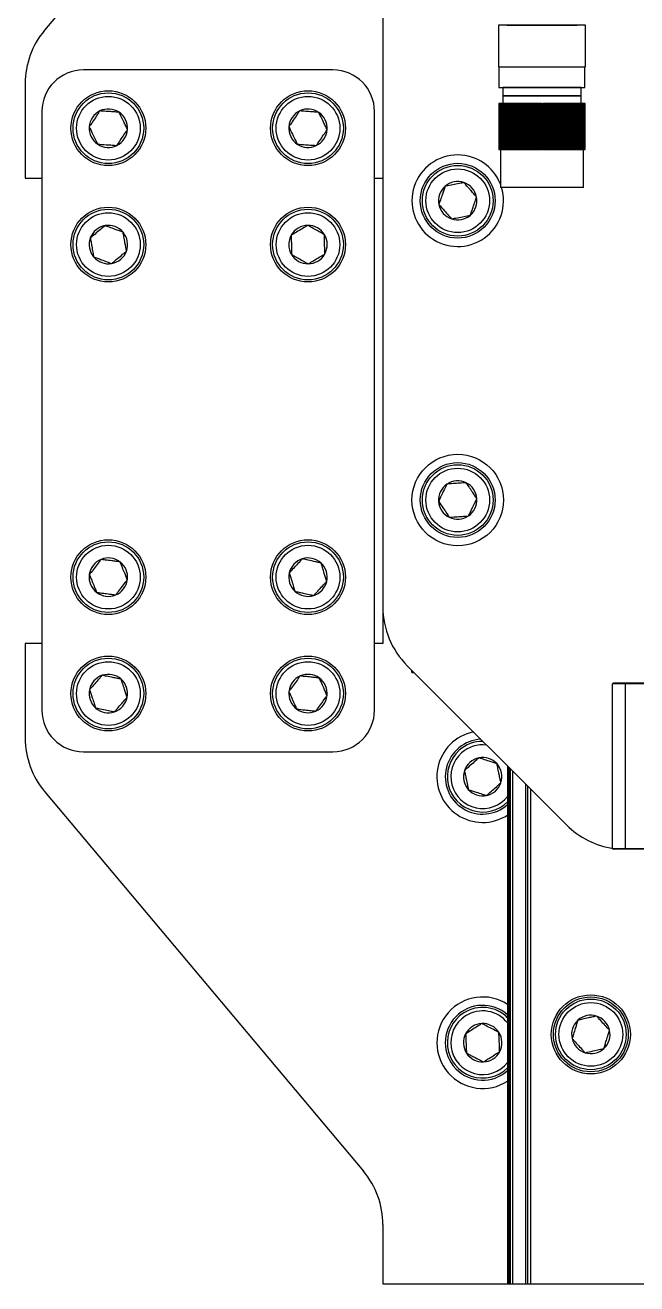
# Model space of a CAD drawing. Header units: millimetres. Extents: x 0 to 279, y 0 to 216.
# Drawn here: x 22.65 to 34.9, y 74.62 to 99.86 of the extents above; entities that cross this region are included whole.
import ezdxf

# ---------------------------------------------------------------- set-up
doc = ezdxf.new("R2010")
doc.units = ezdxf.units.MM

msp = doc.modelspace()

# ---------------------------------------------------------------- linework, layer by layer
at = {"color": 7, "linetype": 'Continuous', "lineweight": 25}
for p, q in [((29.814, 113.337), (29.814, 88.194)), ((29.424, 107.368), (23.037, 99.756)), ((32.131, 99.856), (32.131, 99.023)), ((33.872, 99.856), (32.131, 99.856)), ((32.299, 99.856), (33.71, 99.856)), ((33.872, 99.023), (33.872, 99.856)), ((28.814, 98.958), (23.814, 98.958)), ((32.131, 99.023), (33.872, 99.023)), ((32.139, 99.012), (32.139, 98.604)), ((33.864, 99.012), (32.139, 99.012)), ((32.356, 99.023), (32.356, 99.012)), ((33.647, 99.012), (33.647, 99.023)), ((33.864, 98.604), (33.864, 99.012)), ((22.647, 98.685), (22.647, 96.791)), ((32.139, 98.604), (33.864, 98.604)), ((32.218, 98.604), (32.218, 98.437)), ((32.218, 98.437), (32.218, 98.287)), ((32.218, 98.437), (33.785, 98.437)), ((33.785, 98.437), (33.785, 98.604)), ((33.785, 98.287), (33.785, 98.437)), ((32.135, 98.287), (32.135, 97.362)), ((32.137, 98.287), (32.135, 98.287)), ((32.135, 98.287), (32.135, 97.362)), ((32.135, 98.287), (32.135, 98.287)), ((32.137, 98.287), (32.137, 97.362)), ((32.139, 98.287), (32.137, 98.287)), ((32.139, 98.287), (32.139, 97.362)), ((32.142, 98.287), (32.139, 98.287)), ((32.142, 98.287), (32.142, 97.362)), ((32.146, 98.287), (32.142, 98.287)), ((32.146, 98.287), (32.146, 97.362)), ((32.15, 98.287), (32.146, 98.287)), ((32.15, 98.287), (32.15, 97.362)), ((32.156, 98.287), (32.15, 98.287)), ((32.156, 98.287), (32.156, 97.362)), ((32.162, 98.287), (32.156, 98.287)), ((32.162, 98.287), (32.162, 97.362)), ((32.169, 98.287), (32.162, 98.287)), ((32.169, 98.287), (32.169, 97.362)), ((32.177, 98.287), (32.169, 98.287)), ((32.177, 98.287), (32.177, 97.362)), ((32.186, 98.287), (32.177, 98.287)), ((32.186, 98.287), (32.186, 97.362)), ((32.196, 98.287), (32.186, 98.287)), ((32.196, 98.287), (32.196, 97.362)), ((32.206, 98.287), (32.196, 98.287)), ((32.206, 98.287), (32.206, 97.362)), ((32.217, 98.287), (32.206, 98.287)), ((32.217, 98.287), (32.217, 97.362)), ((32.229, 98.287), (32.217, 98.287)), ((32.229, 98.287), (32.229, 97.362)), ((32.242, 98.287), (32.229, 98.287)), ((32.242, 98.287), (32.242, 97.362)), ((32.256, 98.287), (32.242, 98.287)), ((32.256, 98.287), (32.256, 97.362)), ((32.27, 98.287), (32.256, 98.287)), ((32.27, 98.287), (32.27, 97.362)), ((32.285, 98.287), (32.27, 98.287)), ((32.285, 98.287), (32.285, 97.362)), ((32.301, 98.287), (32.285, 98.287)), ((32.301, 98.287), (32.301, 97.362)), ((32.317, 98.287), (32.301, 98.287)), ((32.317, 98.287), (32.317, 97.362)), ((32.334, 98.287), (32.317, 98.287)), ((32.334, 98.287), (32.334, 97.362)), ((32.352, 98.287), (32.334, 98.287)), ((32.352, 98.287), (32.352, 97.362)), ((32.37, 98.287), (32.352, 98.287)), ((32.37, 98.287), (32.37, 97.362)), ((32.389, 98.287), (32.37, 98.287)), ((32.389, 98.287), (32.389, 97.362)), ((32.408, 98.287), (32.389, 98.287)), ((32.408, 98.287), (32.408, 97.362)), ((32.428, 98.287), (32.408, 98.287)), ((32.428, 98.287), (32.428, 97.362)), ((32.449, 98.287), (32.428, 98.287)), ((32.449, 98.287), (32.449, 97.362)), ((32.47, 98.287), (32.449, 98.287)), ((32.47, 98.287), (32.47, 97.362)), ((32.492, 98.287), (32.47, 98.287)), ((32.492, 98.287), (32.492, 97.362)), ((32.514, 98.287), (32.492, 98.287)), ((32.514, 98.287), (32.514, 97.362)), ((32.537, 98.287), (32.514, 98.287)), ((32.537, 98.287), (32.537, 97.362)), ((32.56, 98.287), (32.537, 98.287)), ((32.56, 98.287), (32.56, 97.362)), ((32.584, 98.287), (32.56, 98.287)), ((32.584, 98.287), (32.584, 97.362)), ((32.607, 98.287), (32.584, 98.287)), ((32.584, 98.287), (32.584, 97.362)), ((32.584, 98.287), (32.584, 98.287)), ((32.607, 98.287), (32.607, 97.362)), ((32.608, 98.287), (32.607, 98.287)), ((32.608, 98.287), (32.608, 97.362)), ((32.63, 98.287), (32.608, 98.287)), ((32.63, 98.287), (32.63, 97.362)), ((32.633, 98.287), (32.63, 98.287)), ((32.633, 98.287), (32.633, 97.362)), ((32.654, 98.287), (32.633, 98.287)), ((32.654, 98.287), (32.654, 97.362)), ((32.657, 98.287), (32.654, 98.287)), ((32.657, 98.287), (32.657, 97.362)), ((32.679, 98.287), (32.657, 98.287)), ((32.679, 98.287), (32.679, 97.362)), ((32.683, 98.287), (32.679, 98.287)), ((32.683, 98.287), (32.683, 97.362)), ((32.703, 98.287), (32.683, 98.287)), ((32.703, 98.287), (32.703, 97.362)), ((32.708, 98.287), (32.703, 98.287)), ((32.708, 98.287), (32.708, 97.362)), ((32.728, 98.287), (32.708, 98.287)), ((32.728, 98.287), (32.728, 97.362)), ((32.734, 98.287), (32.728, 98.287)), ((32.734, 98.287), (32.734, 97.362)), ((32.753, 98.287), (32.734, 98.287)), ((32.753, 98.287), (32.753, 97.362)), ((32.76, 98.287), (32.753, 98.287)), ((32.76, 98.287), (32.76, 97.362)), ((32.779, 98.287), (32.76, 98.287)), ((32.779, 98.287), (32.779, 97.362)), ((32.786, 98.287), (32.779, 98.287)), ((32.786, 98.287), (32.786, 97.362)), ((32.805, 98.287), (32.786, 98.287)), ((32.805, 98.287), (32.805, 97.362)), ((32.812, 98.287), (32.805, 98.287)), ((32.812, 98.287), (32.812, 97.362)), ((32.83, 98.287), (32.812, 98.287)), ((32.83, 98.287), (32.83, 97.362)), ((32.839, 98.287), (32.83, 98.287)), ((32.839, 98.287), (32.839, 97.362)), ((32.856, 98.287), (32.839, 98.287)), ((32.856, 98.287), (32.856, 97.362)), ((32.866, 98.287), (32.856, 98.287)), ((32.866, 98.287), (32.866, 97.362)), ((32.883, 98.287), (32.866, 98.287)), ((32.883, 98.287), (32.883, 97.362)), ((32.893, 98.287), (32.883, 98.287)), ((32.893, 98.287), (32.893, 97.362)), ((32.909, 98.287), (32.893, 98.287)), ((32.909, 98.287), (32.909, 97.362)), ((32.92, 98.287), (32.909, 98.287)), ((32.92, 98.287), (32.92, 97.362)), ((32.935, 98.287), (32.92, 98.287)), ((32.935, 98.287), (32.935, 97.362)), ((32.947, 98.287), (32.935, 98.287)), ((32.947, 98.287), (32.947, 97.362)), ((32.962, 98.287), (32.947, 98.287)), ((32.962, 98.287), (32.962, 97.362)), ((32.974, 98.287), (32.962, 98.287)), ((32.974, 98.287), (32.974, 97.362)), ((32.988, 98.287), (32.974, 98.287)), ((32.988, 98.287), (32.988, 97.362)), ((33.001, 98.287), (32.988, 98.287)), ((33.001, 98.287), (33.001, 97.362)), ((33.001, 98.287), (33.015, 98.287)), ((33.015, 98.287), (33.015, 97.362)), ((33.015, 98.287), (33.029, 98.287)), ((33.029, 97.362), (33.029, 98.287)), ((33.041, 98.287), (33.029, 98.287)), ((33.041, 97.362), (33.041, 98.287)), ((33.056, 98.287), (33.041, 98.287)), ((33.056, 97.362), (33.056, 98.287)), ((33.068, 98.287), (33.056, 98.287)), ((33.068, 97.362), (33.068, 98.287)), ((33.083, 98.287), (33.068, 98.287)), ((33.083, 97.362), (33.083, 98.287)), ((33.094, 98.287), (33.083, 98.287)), ((33.094, 97.362), (33.094, 98.287)), ((33.11, 98.287), (33.094, 98.287)), ((33.11, 97.362), (33.11, 98.287)), ((33.12, 98.287), (33.11, 98.287)), ((33.12, 97.362), (33.12, 98.287)), ((33.137, 98.287), (33.12, 98.287)), ((33.137, 97.362), (33.137, 98.287)), ((33.147, 98.287), (33.137, 98.287)), ((33.147, 97.362), (33.147, 98.287)), ((33.164, 98.287), (33.147, 98.287)), ((33.164, 97.362), (33.164, 98.287)), ((33.173, 98.287), (33.164, 98.287)), ((33.173, 97.362), (33.173, 98.287)), ((33.19, 98.287), (33.173, 98.287)), ((33.19, 97.362), (33.19, 98.287)), ((33.198, 98.287), (33.19, 98.287)), ((33.198, 97.362), (33.198, 98.287)), ((33.217, 98.287), (33.198, 98.287)), ((33.217, 97.362), (33.217, 98.287)), ((33.224, 98.287), (33.217, 98.287)), ((33.224, 97.362), (33.224, 98.287)), ((33.243, 98.287), (33.224, 98.287)), ((33.243, 97.362), (33.243, 98.287)), ((33.25, 98.287), (33.243, 98.287)), ((33.25, 97.362), (33.25, 98.287)), ((33.269, 98.287), (33.25, 98.287)), ((33.269, 97.362), (33.269, 98.287)), ((33.275, 98.287), (33.269, 98.287)), ((33.275, 97.362), (33.275, 98.287)), ((33.295, 98.287), (33.275, 98.287)), ((33.295, 97.362), (33.295, 98.287)), ((33.3, 98.287), (33.295, 98.287)), ((33.3, 97.362), (33.3, 98.287)), ((33.32, 98.287), (33.3, 98.287)), ((33.32, 97.362), (33.32, 98.287)), ((33.324, 98.287), (33.32, 98.287)), ((33.324, 97.362), (33.324, 98.287)), ((33.346, 98.287), (33.324, 98.287)), ((33.346, 97.362), (33.346, 98.287)), ((33.349, 98.287), (33.346, 98.287)), ((33.349, 97.362), (33.349, 98.287)), ((33.37, 98.287), (33.349, 98.287)), ((33.37, 97.362), (33.37, 98.287)), ((33.373, 98.287), (33.37, 98.287)), ((33.373, 97.362), (33.373, 98.287)), ((33.395, 98.287), (33.373, 98.287)), ((33.395, 97.362), (33.395, 98.287)), ((33.396, 98.287), (33.395, 98.287)), ((33.396, 97.362), (33.396, 98.287)), ((33.419, 98.287), (33.396, 98.287)), ((33.419, 97.362), (33.419, 98.287)), ((33.419, 97.362), (33.419, 98.287)), ((33.419, 98.287), (33.419, 98.287)), ((33.443, 98.287), (33.419, 98.287)), ((33.443, 97.362), (33.443, 98.287)), ((33.466, 98.287), (33.443, 98.287)), ((33.466, 97.362), (33.466, 98.287)), ((33.488, 98.287), (33.466, 98.287)), ((33.488, 97.362), (33.488, 98.287)), ((33.511, 98.287), (33.488, 98.287)), ((33.511, 97.362), (33.511, 98.287)), ((33.533, 98.287), (33.511, 98.287)), ((33.533, 97.362), (33.533, 98.287)), ((33.554, 98.287), (33.533, 98.287)), ((33.554, 97.362), (33.554, 98.287)), ((33.574, 98.287), (33.554, 98.287)), ((33.574, 97.362), (33.574, 98.287)), ((33.595, 98.287), (33.574, 98.287)), ((33.595, 97.362), (33.595, 98.287)), ((33.614, 98.287), (33.595, 98.287)), ((33.614, 97.362), (33.614, 98.287)), ((33.633, 98.287), (33.614, 98.287)), ((33.633, 97.362), (33.633, 98.287)), ((33.651, 98.287), (33.633, 98.287)), ((33.651, 97.362), (33.651, 98.287)), ((33.669, 98.287), (33.651, 98.287)), ((33.669, 97.362), (33.669, 98.287)), ((33.686, 98.287), (33.669, 98.287)), ((33.686, 97.362), (33.686, 98.287)), ((33.702, 98.287), (33.686, 98.287)), ((33.702, 97.362), (33.702, 98.287)), ((33.718, 98.287), (33.702, 98.287)), ((33.718, 97.362), (33.718, 98.287)), ((33.733, 98.287), (33.718, 98.287)), ((33.733, 97.362), (33.733, 98.287)), ((33.747, 98.287), (33.733, 98.287)), ((33.747, 97.362), (33.747, 98.287)), ((33.761, 98.287), (33.747, 98.287)), ((33.761, 97.362), (33.761, 98.287)), ((33.773, 98.287), (33.761, 98.287)), ((33.773, 97.362), (33.773, 98.287)), ((33.785, 98.287), (33.773, 98.287)), ((33.785, 97.362), (33.785, 98.287)), ((33.797, 98.287), (33.785, 98.287)), ((33.797, 97.362), (33.797, 98.287)), ((33.807, 98.287), (33.797, 98.287)), ((33.807, 97.362), (33.807, 98.287)), ((33.817, 98.287), (33.807, 98.287)), ((33.817, 97.362), (33.817, 98.287)), ((33.826, 98.287), (33.817, 98.287)), ((33.826, 97.362), (33.826, 98.287)), ((33.834, 98.287), (33.826, 98.287)), ((33.834, 97.362), (33.834, 98.287)), ((33.841, 98.287), (33.834, 98.287)), ((33.841, 97.362), (33.841, 98.287)), ((33.847, 98.287), (33.841, 98.287)), ((33.847, 97.362), (33.847, 98.287)), ((33.853, 98.287), (33.847, 98.287)), ((33.853, 97.362), (33.853, 98.287)), ((33.857, 98.287), (33.853, 98.287)), ((33.857, 97.362), (33.857, 98.287)), ((33.861, 98.287), (33.857, 98.287)), ((33.861, 97.362), (33.861, 98.287)), ((33.864, 98.287), (33.861, 98.287)), ((33.864, 97.362), (33.864, 98.287)), ((33.866, 98.287), (33.864, 98.287)), ((33.866, 97.362), (33.866, 98.287)), ((33.867, 98.287), (33.866, 98.287)), ((33.867, 97.362), (33.867, 98.287)), ((33.868, 98.287), (33.867, 98.287)), ((33.868, 97.362), (33.868, 98.287)), ((22.981, 98.125), (22.981, 86.125)), ((29.647, 86.125), (29.647, 98.125)), ((32.135, 97.362), (32.137, 97.362)), ((32.135, 97.362), (32.135, 97.362)), ((32.137, 97.362), (32.139, 97.362)), ((32.139, 97.362), (32.142, 97.362)), ((32.142, 97.362), (32.146, 97.362)), ((32.146, 97.362), (32.15, 97.362)), ((32.15, 97.362), (32.156, 97.362)), ((32.156, 97.362), (32.162, 97.362)), ((32.162, 97.362), (32.169, 97.362)), ((32.168, 97.362), (32.168, 96.604)), ((32.169, 97.362), (32.177, 97.362)), ((32.177, 97.362), (32.186, 97.362)), ((32.186, 97.362), (32.196, 97.362)), ((32.196, 97.362), (32.206, 97.362)), ((32.206, 97.362), (32.217, 97.362)), ((32.217, 97.362), (32.229, 97.362)), ((32.229, 97.362), (32.242, 97.362)), ((32.242, 97.362), (32.256, 97.362)), ((32.256, 97.362), (32.27, 97.362)), ((32.27, 97.362), (32.285, 97.362)), ((32.285, 97.362), (32.301, 97.362)), ((32.301, 97.362), (32.317, 97.362)), ((32.317, 97.362), (32.334, 97.362)), ((32.334, 97.362), (32.352, 97.362)), ((32.352, 97.362), (32.37, 97.362)), ((32.37, 97.362), (32.389, 97.362)), ((32.389, 97.362), (32.408, 97.362)), ((32.408, 97.362), (32.428, 97.362)), ((32.428, 97.362), (32.449, 97.362)), ((32.449, 97.362), (32.47, 97.362)), ((32.47, 97.362), (32.492, 97.362)), ((32.492, 97.362), (32.514, 97.362)), ((32.514, 97.362), (32.537, 97.362)), ((32.537, 97.362), (32.56, 97.362)), ((32.56, 97.362), (32.584, 97.362)), ((32.584, 97.362), (32.607, 97.362)), ((32.584, 97.362), (32.584, 97.362)), ((32.607, 97.362), (32.608, 97.362)), ((32.608, 97.362), (32.63, 97.362)), ((32.63, 97.362), (32.633, 97.362)), ((32.633, 97.362), (32.654, 97.362)), ((32.654, 97.362), (32.657, 97.362)), ((32.657, 97.362), (32.679, 97.362)), ((32.679, 97.362), (32.683, 97.362)), ((32.683, 97.362), (32.703, 97.362)), ((32.703, 97.362), (32.708, 97.362)), ((32.708, 97.362), (32.728, 97.362)), ((32.728, 97.362), (32.734, 97.362)), ((32.734, 97.362), (32.753, 97.362)), ((32.753, 97.362), (32.76, 97.362)), ((32.76, 97.362), (32.779, 97.362)), ((32.779, 97.362), (32.786, 97.362)), ((32.786, 97.362), (32.805, 97.362)), ((32.805, 97.362), (32.812, 97.362)), ((32.812, 97.362), (32.83, 97.362)), ((32.83, 97.362), (32.839, 97.362)), ((32.839, 97.362), (32.856, 97.362)), ((32.856, 97.362), (32.866, 97.362)), ((32.866, 97.362), (32.883, 97.362)), ((32.883, 97.362), (32.893, 97.362)), ((32.893, 97.362), (32.909, 97.362)), ((32.909, 97.362), (32.92, 97.362)), ((32.92, 97.362), (32.935, 97.362)), ((32.935, 97.362), (32.947, 97.362)), ((32.947, 97.362), (32.962, 97.362)), ((32.962, 97.362), (32.974, 97.362)), ((32.974, 97.362), (32.988, 97.362)), ((32.988, 97.362), (33.001, 97.362)), ((33.001, 97.362), (33.015, 97.362)), ((33.029, 97.362), (33.015, 97.362)), ((33.029, 97.362), (33.041, 97.362)), ((33.041, 97.362), (33.056, 97.362)), ((33.056, 97.362), (33.068, 97.362)), ((33.068, 97.362), (33.083, 97.362)), ((33.083, 97.362), (33.094, 97.362)), ((33.094, 97.362), (33.11, 97.362)), ((33.11, 97.362), (33.12, 97.362)), ((33.12, 97.362), (33.137, 97.362)), ((33.137, 97.362), (33.147, 97.362)), ((33.147, 97.362), (33.164, 97.362)), ((33.164, 97.362), (33.173, 97.362)), ((33.173, 97.362), (33.19, 97.362)), ((33.19, 97.362), (33.198, 97.362)), ((33.198, 97.362), (33.217, 97.362)), ((33.217, 97.362), (33.224, 97.362)), ((33.224, 97.362), (33.243, 97.362)), ((33.243, 97.362), (33.25, 97.362)), ((33.25, 97.362), (33.269, 97.362)), ((33.269, 97.362), (33.275, 97.362)), ((33.275, 97.362), (33.295, 97.362)), ((33.295, 97.362), (33.3, 97.362)), ((33.3, 97.362), (33.32, 97.362)), ((33.32, 97.362), (33.324, 97.362)), ((33.324, 97.362), (33.346, 97.362)), ((33.346, 97.362), (33.349, 97.362)), ((33.349, 97.362), (33.37, 97.362)), ((33.37, 97.362), (33.373, 97.362)), ((33.373, 97.362), (33.395, 97.362)), ((33.395, 97.362), (33.396, 97.362)), ((33.396, 97.362), (33.419, 97.362)), ((33.419, 97.362), (33.419, 97.362)), ((33.419, 97.362), (33.443, 97.362)), ((33.443, 97.362), (33.466, 97.362)), ((33.466, 97.362), (33.488, 97.362)), ((33.488, 97.362), (33.511, 97.362)), ((33.511, 97.362), (33.533, 97.362)), ((33.533, 97.362), (33.554, 97.362)), ((33.554, 97.362), (33.574, 97.362)), ((33.574, 97.362), (33.595, 97.362)), ((33.595, 97.362), (33.614, 97.362)), ((33.614, 97.362), (33.633, 97.362)), ((33.633, 97.362), (33.651, 97.362)), ((33.651, 97.362), (33.669, 97.362)), ((33.669, 97.362), (33.686, 97.362)), ((33.686, 97.362), (33.702, 97.362)), ((33.702, 97.362), (33.718, 97.362)), ((33.718, 97.362), (33.733, 97.362)), ((33.733, 97.362), (33.747, 97.362)), ((33.747, 97.362), (33.761, 97.362)), ((33.761, 97.362), (33.773, 97.362)), ((33.773, 97.362), (33.785, 97.362)), ((33.785, 97.362), (33.797, 97.362)), ((33.797, 97.362), (33.807, 97.362)), ((33.807, 97.362), (33.817, 97.362)), ((33.817, 97.362), (33.826, 97.362)), ((33.826, 97.362), (33.834, 97.362)), ((33.834, 97.362), (33.841, 97.362)), ((33.835, 96.604), (33.835, 97.362)), ((33.841, 97.362), (33.847, 97.362)), ((33.847, 97.362), (33.853, 97.362)), ((33.853, 97.362), (33.857, 97.362)), ((33.857, 97.362), (33.861, 97.362)), ((33.861, 97.362), (33.864, 97.362)), ((33.864, 97.362), (33.866, 97.362)), ((33.866, 97.362), (33.867, 97.362)), ((33.867, 97.362), (33.868, 97.362)), ((22.647, 96.791), (22.981, 96.791)), ((29.647, 96.791), (29.814, 96.791)), ((33.835, 96.604), (32.168, 96.604)), ((29.814, 88.194), (29.814, 87.458)), ((22.981, 87.458), (22.647, 87.458)), ((22.647, 87.458), (22.647, 85.565)), ((29.814, 87.458), (29.647, 87.458)), ((30.302, 87.016), (33.492, 83.826)), ((30.397, 86.879), (30.397, 86.921)), ((30.397, 86.879), (30.439, 86.879)), ((34.418, 86.654), (34.435, 86.671)), ((34.668, 86.654), (34.418, 86.654)), ((34.418, 83.354), (34.418, 86.654)), ((34.435, 86.671), (34.668, 86.671)), ((34.668, 86.654), (34.668, 86.671)), ((34.668, 86.671), (50.96, 86.671)), ((34.668, 86.654), (34.668, 83.354)), ((50.96, 86.654), (34.668, 86.654)), ((23.814, 85.291), (28.814, 85.291)), ((32.314, 85.004), (32.314, 74.625)), ((32.366, 84.953), (32.366, 74.625)), ((32.673, 84.645), (32.673, 74.625)), ((32.709, 84.609), (32.709, 74.625)), ((32.775, 84.543), (32.775, 74.625)), ((23.037, 84.493), (29.424, 76.882)), ((34.418, 83.354), (34.668, 83.354)), ((34.418, 83.354), (34.435, 83.337)), ((34.668, 83.337), (34.435, 83.337)), ((34.668, 83.354), (34.668, 83.337)), ((34.668, 83.354), (50.96, 83.354)), ((50.96, 83.337), (34.668, 83.337)), ((29.814, 75.811), (29.814, 74.625)), ((29.814, 74.625), (32.314, 74.625)), ((32.314, 74.625), (32.338, 74.625)), ((32.338, 74.625), (32.366, 74.625)), ((32.366, 74.625), (32.41, 74.625)), ((32.41, 74.625), (32.673, 74.625)), ((32.673, 74.625), (32.709, 74.625)), ((32.709, 74.625), (32.775, 74.625)), ((32.775, 74.625), (35.187, 74.625))]:
    msp.add_line(p, q, dxfattribs=at)
at = {"color": 8, "linetype": 'Continuous', "lineweight": 25}
for p, q in [((32.338, 84.98), (32.338, 74.625)), ((32.41, 84.908), (32.41, 74.625))]:
    msp.add_line(p, q, dxfattribs=at)
at = {"color": 7, "linetype": 'Continuous', "lineweight": 25}
for centre, radius in [((24.314, 97.791), 0.75), ((24.314, 97.791), 0.708), ((24.314, 97.791), 0.638), ((28.314, 97.791), 0.75), ((28.314, 97.791), 0.708), ((28.314, 97.791), 0.638), ((31.314, 96.337), 0.75), ((31.314, 96.337), 0.708), ((31.314, 96.337), 0.638), ((24.314, 95.458), 0.75), ((24.314, 95.458), 0.708), ((28.314, 95.458), 0.75), ((28.314, 95.458), 0.708), ((24.314, 95.458), 0.638), ((28.314, 95.458), 0.637), ((31.314, 90.337), 0.917), ((31.314, 90.337), 0.75), ((31.314, 90.337), 0.708), ((31.314, 90.337), 0.638), ((24.314, 88.791), 0.75), ((24.314, 88.791), 0.708), ((24.314, 88.791), 0.638), ((28.314, 88.791), 0.75), ((28.314, 88.791), 0.708), ((28.314, 88.791), 0.638), ((24.314, 86.458), 0.75), ((24.314, 86.458), 0.708), ((24.314, 86.458), 0.638), ((28.314, 86.458), 0.75), ((28.314, 86.458), 0.708), ((28.314, 86.458), 0.638), ((33.981, 79.625), 0.792), ((33.981, 79.625), 0.75), ((33.981, 79.625), 0.708), ((33.981, 79.625), 0.638)]:
    msp.add_circle(centre, radius, dxfattribs=at)
for centre, radius, start, end in [((24.314, 98.685), 1.667, 140, 180), ((23.814, 98.125), 0.833, 90, 180), ((28.814, 98.125), 0.833, 0, 90), ((24.314, 97.791), 0.385, 56.1909, 116.1909), ((28.314, 97.791), 0.385, 55.6335, 115.6335), ((24.314, 97.791), 0.385, 116.1909, 176.1909), ((24.314, 97.791), 0.385, 356.1909, 56.1909), ((28.314, 97.791), 0.385, 115.6335, 175.6335), ((28.314, 97.791), 0.385, 355.6335, 55.6335), ((24.314, 97.791), 0.385, 176.1909, 236.1909), ((24.314, 97.791), 0.385, 296.1909, 356.1909), ((28.314, 97.791), 0.385, 175.6335, 235.6335), ((28.314, 97.791), 0.385, 295.6335, 355.6335), ((24.314, 97.791), 0.385, 236.1909, 296.1909), ((28.314, 97.791), 0.385, 235.6335, 295.6335), ((31.314, 96.337), 0.917, 90, 16.898), ((31.314, 96.337), 0.917, 21.28, 90), ((31.314, 96.337), 0.385, 71.1552, 131.1552), ((31.314, 96.337), 0.385, 11.1552, 71.1552), ((31.314, 96.337), 0.385, 131.1552, 191.1552), ((31.314, 96.337), 0.385, 311.1552, 11.1552), ((31.314, 96.337), 0.385, 191.1552, 251.1552), ((31.314, 96.337), 0.385, 251.1552, 311.1552), ((24.314, 95.458), 0.385, 99.849, 159.849), ((24.314, 95.458), 0.385, 39.849, 99.849), ((24.314, 95.458), 0.385, 339.849, 39.849), ((28.314, 95.458), 0.385, 150.7261, 210.7261), ((28.314, 95.458), 0.385, 90.7261, 150.7261), ((28.314, 95.458), 0.385, 30.7261, 90.7261), ((28.314, 95.458), 0.385, 330.7261, 30.7261), ((24.314, 95.458), 0.385, 159.849, 219.849), ((24.314, 95.458), 0.385, 219.849, 279.849), ((24.314, 95.458), 0.385, 279.849, 339.849), ((28.314, 95.458), 0.385, 210.7261, 270.7261), ((28.314, 95.458), 0.385, 270.7261, 330.7261), ((31.314, 90.337), 0.385, 124.0112, 184.0112), ((31.314, 90.337), 0.385, 64.0112, 124.0112), ((31.314, 90.337), 0.385, 4.0112, 64.0112), ((31.314, 90.337), 0.385, 304.0112, 4.0112), ((31.314, 90.337), 0.385, 184.0112, 244.0112), ((31.314, 90.337), 0.385, 244.0112, 304.0112), ((24.314, 88.791), 0.385, 112.5129, 172.5129), ((24.314, 88.791), 0.385, 52.5129, 112.5129), ((24.314, 88.791), 0.385, 352.5129, 52.5129), ((28.314, 88.791), 0.385, 107.1645, 167.1645), ((28.314, 88.791), 0.385, 47.1645, 107.1645), ((28.314, 88.791), 0.385, 347.1645, 47.1645), ((24.314, 88.791), 0.385, 172.5129, 232.5129), ((28.314, 88.791), 0.385, 167.1645, 227.1645), ((24.314, 88.791), 0.385, 292.5129, 352.5129), ((28.314, 88.791), 0.385, 287.1645, 347.1645), ((24.314, 88.791), 0.385, 232.5129, 292.5129), ((28.314, 88.791), 0.385, 227.1645, 287.1645), ((31.481, 88.194), 1.667, 180, 225), ((24.314, 86.458), 0.385, 108.4895, 168.4895), ((24.314, 86.458), 0.385, 48.4895, 108.4895), ((28.314, 86.458), 0.385, 113.8562, 173.8562), ((28.314, 86.458), 0.385, 53.8562, 113.8562), ((24.314, 86.458), 0.385, 348.4895, 48.4895), ((28.314, 86.458), 0.385, 353.8562, 53.8562), ((24.314, 86.458), 0.385, 168.4895, 228.4895), ((24.314, 86.458), 0.385, 288.4895, 348.4895), ((28.314, 86.458), 0.385, 173.8562, 233.8562), ((28.314, 86.458), 0.385, 293.8562, 353.8562), ((23.814, 86.125), 0.833, 180, 270), ((24.314, 86.458), 0.385, 228.4895, 288.4895), ((28.314, 86.458), 0.385, 233.8562, 293.8562), ((28.814, 86.125), 0.833, 270, 0), ((24.314, 85.565), 1.667, 180, 220), ((31.814, 84.791), 0.917, 101.6516, 303.0557), ((31.814, 84.791), 0.75, 92.7869, 311.6358), ((31.814, 84.791), 0.708, 131.6358, 314.9009), ((31.814, 84.791), 0.708, 89.65, 131.6358), ((31.814, 84.791), 0.638, 82.7716, 131.6358), ((31.814, 84.791), 0.638, 131.6358, 321.6573), ((31.814, 84.791), 0.385, 101.6358, 161.6358), ((31.814, 84.791), 0.385, 41.6358, 101.6358), ((31.814, 84.791), 0.385, 341.6358, 41.6358), ((31.814, 84.791), 0.385, 161.6358, 221.6358), ((31.814, 84.791), 0.385, 221.6358, 281.6358), ((31.814, 84.791), 0.385, 281.6358, 341.6358), ((34.671, 85.004), 1.667, 225, 261.8468), ((31.814, 79.458), 0.917, 56.9443, 303.0557), ((31.814, 79.458), 0.75, 48.1897, 311.8103), ((31.814, 79.458), 0.708, 122.5129, 314.9009), ((31.814, 79.458), 0.638, 122.5129, 321.6573), ((31.814, 79.458), 0.708, 45.0991, 122.5129), ((31.814, 79.458), 0.638, 38.3427, 122.5129), ((33.981, 79.625), 0.385, 72.5129, 132.5129), ((33.981, 79.625), 0.385, 12.5129, 72.5129), ((31.814, 79.458), 0.385, 92.5129, 152.5129), ((31.814, 79.458), 0.385, 32.5129, 92.5129), ((33.981, 79.625), 0.385, 132.5129, 192.5129), ((31.814, 79.458), 0.385, 152.5129, 212.5129), ((31.814, 79.458), 0.385, 332.5129, 32.5129), ((33.981, 79.625), 0.385, 192.5129, 252.5129), ((33.981, 79.625), 0.385, 312.5129, 12.5129), ((31.814, 79.458), 0.385, 212.5129, 272.5129), ((31.814, 79.458), 0.385, 272.5129, 332.5129), ((33.981, 79.625), 0.385, 252.5129, 312.5129), ((28.147, 75.811), 1.667, 0, 40)]:
    msp.add_arc(centre, radius, start, end, dxfattribs=at)
for points in [[(33.785, 98.604), (33.773, 98.604), (33.749, 98.604), (33.568, 98.604), (33.309, 98.604), (33.001, 98.604), (32.694, 98.604), (32.435, 98.604), (32.253, 98.604), (32.23, 98.604), (32.218, 98.604)], [(33.785, 98.437), (33.773, 98.437), (33.749, 98.437), (33.568, 98.437), (33.309, 98.437), (33.001, 98.437), (32.694, 98.437), (32.435, 98.437), (32.253, 98.437), (32.23, 98.437), (32.218, 98.437)]]:
    msp.add_open_spline(points, degree=3, dxfattribs=at)
for points, knots in [([(24.144, 98.137), (24.132, 98.119), (24.098, 98.068), (24.035, 97.973), (23.974, 97.882), (23.94, 97.833), (23.93, 97.817)], [0, 0, 0, 0, 0.1809422, 0.5062926, 0.8439745, 1, 1, 1, 1]), ([(24.528, 98.111), (24.515, 98.112), (24.489, 98.114), (24.448, 98.117), (24.405, 98.119), (24.355, 98.123), (24.298, 98.127), (24.241, 98.13), (24.189, 98.134), (24.159, 98.136), (24.144, 98.137)], [0, 0, 0, 0, 0.107786, 0.216167, 0.327311, 0.439954, 0.593485, 0.752147, 0.875506, 1, 1, 1, 1]), ([(24.698, 97.766), (24.686, 97.79), (24.663, 97.838), (24.619, 97.927), (24.572, 98.023), (24.542, 98.084), (24.528, 98.111)], [0, 0, 0, 0, 0.216453, 0.440306, 0.751896, 1, 1, 1, 1]), ([(28.147, 98.138), (28.135, 98.12), (28.1, 98.07), (28.036, 97.976), (27.975, 97.886), (27.941, 97.836), (27.93, 97.821)], [0, 0, 0, 0, 0.180942, 0.506293, 0.843975, 1, 1, 1, 1]), ([(28.531, 98.109), (28.518, 98.11), (28.492, 98.112), (28.451, 98.115), (28.408, 98.119), (28.358, 98.122), (28.301, 98.127), (28.244, 98.131), (28.192, 98.135), (28.162, 98.137), (28.147, 98.138)], [0, 0, 0, 0, 0.107786, 0.216167, 0.327311, 0.439954, 0.593485, 0.752147, 0.875506, 1, 1, 1, 1]), ([(28.698, 97.762), (28.686, 97.786), (28.663, 97.834), (28.62, 97.924), (28.574, 98.02), (28.544, 98.082), (28.531, 98.109)], [0, 0, 0, 0, 0.216453, 0.440306, 0.751896, 1, 1, 1, 1]), ([(23.93, 97.817), (23.954, 97.768), (23.996, 97.683), (24.056, 97.56), (24.086, 97.499), (24.1, 97.472)], [0, 0, 0, 0, 0.439122, 0.751371, 1, 1, 1, 1]), ([(24.484, 97.446), (24.494, 97.462), (24.528, 97.511), (24.589, 97.602), (24.652, 97.697), (24.686, 97.748), (24.698, 97.766)], [0, 0, 0, 0, 0.156025, 0.493707, 0.819058, 1, 1, 1, 1]), ([(27.93, 97.821), (27.954, 97.771), (27.995, 97.686), (28.054, 97.562), (28.084, 97.501), (28.097, 97.474)], [0, 0, 0, 0, 0.439122, 0.751371, 1, 1, 1, 1]), ([(28.48, 97.444), (28.491, 97.46), (28.525, 97.509), (28.587, 97.6), (28.651, 97.693), (28.685, 97.744), (28.698, 97.762)], [0, 0, 0, 0, 0.156025, 0.493707, 0.819058, 1, 1, 1, 1]), ([(24.1, 97.472), (24.155, 97.468), (24.249, 97.462), (24.386, 97.453), (24.454, 97.448), (24.484, 97.446)], [0, 0, 0, 0, 0.439122, 0.751371, 1, 1, 1, 1]), ([(28.097, 97.474), (28.152, 97.47), (28.246, 97.462), (28.382, 97.452), (28.45, 97.447), (28.48, 97.444)], [0, 0, 0, 0, 0.439122, 0.751371, 1, 1, 1, 1]), ([(31.438, 96.702), (31.417, 96.697), (31.357, 96.686), (31.245, 96.664), (31.138, 96.642), (31.079, 96.631), (31.061, 96.627)], [0, 0, 0, 0, 0.180942, 0.506293, 0.843975, 1, 1, 1, 1]), ([(31.692, 96.412), (31.683, 96.422), (31.666, 96.441), (31.639, 96.472), (31.61, 96.505), (31.577, 96.543), (31.54, 96.586), (31.502, 96.629), (31.468, 96.668), (31.448, 96.69), (31.438, 96.702)], [0, 0, 0, 0, 0.107786, 0.216167, 0.327311, 0.439954, 0.593485, 0.752147, 0.875506, 1, 1, 1, 1]), ([(31.061, 96.627), (31.043, 96.575), (31.012, 96.486), (30.968, 96.356), (30.946, 96.292), (30.936, 96.263)], [0, 0, 0, 0, 0.439122, 0.751371, 1, 1, 1, 1]), ([(31.567, 96.048), (31.576, 96.073), (31.593, 96.123), (31.625, 96.218), (31.66, 96.319), (31.682, 96.383), (31.692, 96.412)], [0, 0, 0, 0, 0.216453, 0.440306, 0.751896, 1, 1, 1, 1]), ([(30.936, 96.263), (30.973, 96.221), (31.035, 96.15), (31.125, 96.047), (31.17, 95.996), (31.19, 95.973)], [0, 0, 0, 0, 0.439122, 0.751371, 1, 1, 1, 1]), ([(31.19, 95.973), (31.208, 95.977), (31.267, 95.988), (31.374, 96.01), (31.486, 96.031), (31.546, 96.043), (31.567, 96.048)], [0, 0, 0, 0, 0.156025, 0.493707, 0.819058, 1, 1, 1, 1]), ([(24.248, 95.837), (24.231, 95.823), (24.184, 95.784), (24.097, 95.711), (24.013, 95.641), (23.967, 95.603), (23.953, 95.591)], [0, 0, 0, 0, 0.180942, 0.506293, 0.843975, 1, 1, 1, 1]), ([(24.609, 95.705), (24.585, 95.714), (24.534, 95.732), (24.441, 95.767), (24.341, 95.803), (24.277, 95.827), (24.248, 95.837)], [0, 0, 0, 0, 0.2164527, 0.4403056, 0.751896, 1, 1, 1, 1]), ([(24.675, 95.325), (24.666, 95.38), (24.65, 95.473), (24.626, 95.608), (24.615, 95.675), (24.609, 95.705)], [0, 0, 0, 0, 0.439122, 0.751371, 1, 1, 1, 1]), ([(28.309, 95.843), (28.29, 95.832), (28.238, 95.8), (28.14, 95.742), (28.046, 95.686), (27.994, 95.656), (27.978, 95.646)], [0, 0, 0, 0, 0.180942, 0.506293, 0.843975, 1, 1, 1, 1]), ([(27.978, 95.646), (27.979, 95.62), (27.979, 95.566), (27.981, 95.467), (27.982, 95.36), (27.983, 95.292), (27.983, 95.261)], [0, 0, 0, 0, 0.2164527, 0.4403056, 0.751896, 1, 1, 1, 1]), ([(28.645, 95.655), (28.622, 95.668), (28.575, 95.694), (28.488, 95.743), (28.395, 95.795), (28.336, 95.828), (28.309, 95.843)], [0, 0, 0, 0, 0.216453, 0.440306, 0.751896, 1, 1, 1, 1]), ([(28.65, 95.27), (28.649, 95.325), (28.648, 95.419), (28.646, 95.556), (28.645, 95.625), (28.645, 95.655)], [0, 0, 0, 0, 0.439122, 0.751371, 1, 1, 1, 1]), ([(23.953, 95.591), (23.957, 95.565), (23.966, 95.512), (23.983, 95.414), (24.002, 95.309), (24.013, 95.241), (24.018, 95.211)], [0, 0, 0, 0, 0.216453, 0.440306, 0.751896, 1, 1, 1, 1]), ([(24.018, 95.211), (24.043, 95.202), (24.094, 95.184), (24.187, 95.15), (24.287, 95.113), (24.351, 95.089), (24.38, 95.079)], [0, 0, 0, 0, 0.216453, 0.440306, 0.751896, 1, 1, 1, 1]), ([(24.38, 95.079), (24.394, 95.091), (24.44, 95.129), (24.524, 95.199), (24.611, 95.272), (24.658, 95.311), (24.675, 95.325)], [0, 0, 0, 0, 0.156025, 0.493707, 0.819058, 1, 1, 1, 1]), ([(27.983, 95.261), (28.006, 95.249), (28.053, 95.222), (28.14, 95.174), (28.233, 95.121), (28.292, 95.088), (28.319, 95.073)], [0, 0, 0, 0, 0.216453, 0.440306, 0.751896, 1, 1, 1, 1]), ([(28.319, 95.073), (28.335, 95.083), (28.386, 95.113), (28.481, 95.169), (28.578, 95.227), (28.631, 95.259), (28.65, 95.27)], [0, 0, 0, 0, 0.1560255, 0.4937074, 0.8190578, 1, 1, 1, 1]), ([(31.099, 90.656), (31.075, 90.607), (31.033, 90.522), (30.973, 90.399), (30.943, 90.338), (30.93, 90.31)], [0, 0, 0, 0, 0.439122, 0.751371, 1, 1, 1, 1]), ([(31.483, 90.683), (31.461, 90.682), (31.4, 90.678), (31.286, 90.67), (31.177, 90.662), (31.118, 90.658), (31.099, 90.656)], [0, 0, 0, 0, 0.180942, 0.506293, 0.843975, 1, 1, 1, 1]), ([(31.698, 90.364), (31.691, 90.375), (31.676, 90.397), (31.653, 90.431), (31.629, 90.467), (31.601, 90.508), (31.569, 90.556), (31.537, 90.603), (31.508, 90.646), (31.491, 90.671), (31.483, 90.683)], [0, 0, 0, 0, 0.107786, 0.216167, 0.327311, 0.439954, 0.593485, 0.752147, 0.875506, 1, 1, 1, 1]), ([(31.529, 90.018), (31.541, 90.042), (31.564, 90.09), (31.608, 90.18), (31.655, 90.276), (31.685, 90.337), (31.698, 90.364)], [0, 0, 0, 0, 0.216453, 0.440306, 0.751896, 1, 1, 1, 1]), ([(30.93, 90.31), (30.961, 90.265), (31.014, 90.187), (31.09, 90.073), (31.128, 90.016), (31.145, 89.991)], [0, 0, 0, 0, 0.439122, 0.751371, 1, 1, 1, 1]), ([(31.145, 89.991), (31.164, 89.993), (31.224, 89.997), (31.333, 90.005), (31.446, 90.013), (31.507, 90.017), (31.529, 90.018)], [0, 0, 0, 0, 0.156025, 0.493707, 0.819058, 1, 1, 1, 1]), ([(24.167, 89.147), (24.153, 89.13), (24.116, 89.081), (24.047, 88.991), (23.98, 88.904), (23.944, 88.857), (23.932, 88.842)], [0, 0, 0, 0, 0.1809422, 0.5062926, 0.8439745, 1, 1, 1, 1]), ([(24.548, 89.097), (24.522, 89.1), (24.469, 89.107), (24.37, 89.12), (24.264, 89.134), (24.197, 89.143), (24.167, 89.147)], [0, 0, 0, 0, 0.216453, 0.440306, 0.751896, 1, 1, 1, 1]), ([(24.696, 88.741), (24.675, 88.792), (24.638, 88.879), (24.586, 89.006), (24.56, 89.069), (24.548, 89.097)], [0, 0, 0, 0, 0.439122, 0.751371, 1, 1, 1, 1]), ([(28.2, 89.159), (28.185, 89.143), (28.144, 89.098), (28.067, 89.015), (27.992, 88.935), (27.952, 88.891), (27.939, 88.877)], [0, 0, 0, 0, 0.180942, 0.506293, 0.843975, 1, 1, 1, 1]), ([(28.576, 89.074), (28.55, 89.08), (28.498, 89.091), (28.401, 89.114), (28.297, 89.137), (28.23, 89.152), (28.2, 89.159)], [0, 0, 0, 0, 0.216453, 0.440306, 0.751896, 1, 1, 1, 1]), ([(28.689, 88.706), (28.673, 88.759), (28.645, 88.849), (28.605, 88.98), (28.585, 89.045), (28.576, 89.074)], [0, 0, 0, 0, 0.439122, 0.751371, 1, 1, 1, 1]), ([(23.932, 88.842), (23.942, 88.817), (23.963, 88.768), (24.001, 88.676), (24.042, 88.577), (24.068, 88.514), (24.08, 88.486)], [0, 0, 0, 0, 0.216453, 0.440306, 0.751896, 1, 1, 1, 1]), ([(27.939, 88.877), (27.946, 88.852), (27.962, 88.8), (27.992, 88.705), (28.023, 88.603), (28.043, 88.538), (28.052, 88.509)], [0, 0, 0, 0, 0.216453, 0.440306, 0.751896, 1, 1, 1, 1]), ([(24.461, 88.436), (24.473, 88.451), (24.509, 88.498), (24.576, 88.585), (24.645, 88.675), (24.682, 88.724), (24.696, 88.741)], [0, 0, 0, 0, 0.156025, 0.493707, 0.819058, 1, 1, 1, 1]), ([(28.428, 88.424), (28.44, 88.437), (28.481, 88.481), (28.556, 88.562), (28.633, 88.645), (28.674, 88.69), (28.689, 88.706)], [0, 0, 0, 0, 0.1560255, 0.4937074, 0.8190578, 1, 1, 1, 1]), ([(24.08, 88.486), (24.106, 88.483), (24.159, 88.476), (24.258, 88.463), (24.364, 88.449), (24.431, 88.44), (24.461, 88.436)], [0, 0, 0, 0, 0.216453, 0.440306, 0.751896, 1, 1, 1, 1]), ([(28.052, 88.509), (28.078, 88.503), (28.13, 88.491), (28.227, 88.469), (28.331, 88.446), (28.398, 88.43), (28.428, 88.424)], [0, 0, 0, 0, 0.216453, 0.440306, 0.751896, 1, 1, 1, 1]), ([(24.192, 86.823), (24.177, 86.807), (24.137, 86.761), (24.062, 86.676), (23.989, 86.594), (23.949, 86.549), (23.937, 86.535)], [0, 0, 0, 0, 0.180942, 0.506293, 0.843975, 1, 1, 1, 1]), ([(24.569, 86.746), (24.556, 86.749), (24.531, 86.754), (24.49, 86.762), (24.448, 86.771), (24.399, 86.781), (24.343, 86.792), (24.287, 86.804), (24.236, 86.814), (24.207, 86.82), (24.192, 86.823)], [0, 0, 0, 0, 0.107786, 0.216167, 0.327311, 0.439954, 0.593485, 0.752147, 0.875506, 1, 1, 1, 1]), ([(28.158, 86.81), (28.145, 86.792), (28.109, 86.743), (28.042, 86.651), (27.978, 86.563), (27.942, 86.515), (27.931, 86.499)], [0, 0, 0, 0, 0.180942, 0.506293, 0.843975, 1, 1, 1, 1]), ([(28.541, 86.769), (28.528, 86.77), (28.502, 86.773), (28.461, 86.778), (28.418, 86.782), (28.368, 86.787), (28.311, 86.794), (28.254, 86.8), (28.203, 86.805), (28.173, 86.808), (28.158, 86.81)], [0, 0, 0, 0, 0.107786, 0.216167, 0.327311, 0.439954, 0.593485, 0.752147, 0.875506, 1, 1, 1, 1]), ([(24.691, 86.381), (24.683, 86.406), (24.666, 86.457), (24.634, 86.552), (24.6, 86.653), (24.579, 86.718), (24.569, 86.746)], [0, 0, 0, 0, 0.2164527, 0.4403056, 0.751896, 1, 1, 1, 1]), ([(28.697, 86.417), (28.686, 86.441), (28.664, 86.49), (28.624, 86.581), (28.581, 86.679), (28.553, 86.741), (28.541, 86.769)], [0, 0, 0, 0, 0.216453, 0.440306, 0.751896, 1, 1, 1, 1]), ([(23.937, 86.535), (23.954, 86.483), (23.984, 86.393), (24.028, 86.263), (24.049, 86.199), (24.059, 86.17)], [0, 0, 0, 0, 0.439122, 0.751371, 1, 1, 1, 1]), ([(24.436, 86.093), (24.449, 86.107), (24.488, 86.152), (24.561, 86.234), (24.636, 86.319), (24.677, 86.365), (24.691, 86.381)], [0, 0, 0, 0, 0.156025, 0.493707, 0.819058, 1, 1, 1, 1]), ([(27.931, 86.499), (27.954, 86.449), (27.992, 86.363), (28.047, 86.237), (28.075, 86.175), (28.087, 86.147)], [0, 0, 0, 0, 0.439122, 0.751371, 1, 1, 1, 1]), ([(28.47, 86.106), (28.481, 86.121), (28.516, 86.169), (28.581, 86.258), (28.648, 86.35), (28.684, 86.399), (28.697, 86.417)], [0, 0, 0, 0, 0.156025, 0.493707, 0.819058, 1, 1, 1, 1]), ([(24.059, 86.17), (24.113, 86.159), (24.205, 86.14), (24.34, 86.113), (24.406, 86.099), (24.436, 86.093)], [0, 0, 0, 0, 0.439122, 0.751371, 1, 1, 1, 1]), ([(28.087, 86.147), (28.142, 86.141), (28.235, 86.131), (28.372, 86.117), (28.44, 86.109), (28.47, 86.106)], [0, 0, 0, 0, 0.439122, 0.751371, 1, 1, 1, 1]), ([(31.736, 85.168), (31.722, 85.156), (31.678, 85.116), (31.596, 85.043), (31.511, 84.968), (31.465, 84.927), (31.449, 84.913)], [0, 0, 0, 0, 0.156025, 0.493707, 0.819058, 1, 1, 1, 1]), ([(32.102, 85.047), (32.049, 85.065), (31.96, 85.094), (31.83, 85.137), (31.765, 85.159), (31.736, 85.168)], [0, 0, 0, 0, 0.439122, 0.751371, 1, 1, 1, 1]), ([(32.179, 84.67), (32.174, 84.696), (32.163, 84.749), (32.143, 84.846), (32.122, 84.951), (32.108, 85.017), (32.102, 85.047)], [0, 0, 0, 0, 0.216453, 0.440306, 0.751896, 1, 1, 1, 1]), ([(31.449, 84.913), (31.454, 84.887), (31.465, 84.834), (31.485, 84.737), (31.506, 84.632), (31.52, 84.565), (31.526, 84.536)], [0, 0, 0, 0, 0.2164527, 0.4403056, 0.751896, 1, 1, 1, 1]), ([(31.526, 84.536), (31.551, 84.527), (31.602, 84.51), (31.697, 84.479), (31.798, 84.445), (31.863, 84.424), (31.892, 84.414)], [0, 0, 0, 0, 0.216453, 0.440306, 0.751896, 1, 1, 1, 1]), ([(31.892, 84.414), (31.908, 84.429), (31.954, 84.47), (32.039, 84.545), (32.121, 84.618), (32.165, 84.658), (32.179, 84.67)], [0, 0, 0, 0, 0.180942, 0.506293, 0.843975, 1, 1, 1, 1]), ([(34.096, 79.992), (34.071, 79.986), (34.018, 79.975), (33.921, 79.953), (33.817, 79.93), (33.75, 79.915), (33.721, 79.908)], [0, 0, 0, 0, 0.216453, 0.440306, 0.751896, 1, 1, 1, 1]), ([(34.356, 79.708), (34.342, 79.724), (34.3, 79.77), (34.223, 79.853), (34.149, 79.934), (34.109, 79.978), (34.096, 79.992)], [0, 0, 0, 0, 0.180942, 0.506293, 0.843975, 1, 1, 1, 1]), ([(31.797, 79.843), (31.781, 79.832), (31.731, 79.8), (31.638, 79.741), (31.543, 79.68), (31.491, 79.648), (31.473, 79.636)], [0, 0, 0, 0, 0.156025, 0.493707, 0.819058, 1, 1, 1, 1]), ([(32.139, 79.665), (32.09, 79.69), (32.006, 79.734), (31.884, 79.797), (31.824, 79.829), (31.797, 79.843)], [0, 0, 0, 0, 0.439122, 0.751371, 1, 1, 1, 1]), ([(33.721, 79.908), (33.713, 79.883), (33.697, 79.832), (33.667, 79.737), (33.635, 79.635), (33.614, 79.57), (33.605, 79.541)], [0, 0, 0, 0, 0.216453, 0.440306, 0.751896, 1, 1, 1, 1]), ([(31.473, 79.636), (31.474, 79.609), (31.476, 79.556), (31.48, 79.456), (31.485, 79.35), (31.488, 79.281), (31.489, 79.251)], [0, 0, 0, 0, 0.216453, 0.440306, 0.751896, 1, 1, 1, 1]), ([(32.155, 79.28), (32.154, 79.307), (32.152, 79.36), (32.148, 79.46), (32.143, 79.566), (32.14, 79.635), (32.139, 79.665)], [0, 0, 0, 0, 0.216453, 0.440306, 0.751896, 1, 1, 1, 1]), ([(33.605, 79.541), (33.618, 79.527), (33.658, 79.483), (33.732, 79.403), (33.809, 79.319), (33.85, 79.274), (33.865, 79.258)], [0, 0, 0, 0, 0.156025, 0.493707, 0.819058, 1, 1, 1, 1]), ([(34.241, 79.341), (34.249, 79.366), (34.265, 79.417), (34.295, 79.512), (34.327, 79.614), (34.347, 79.679), (34.356, 79.708)], [0, 0, 0, 0, 0.216453, 0.440306, 0.751896, 1, 1, 1, 1]), ([(31.489, 79.251), (31.513, 79.239), (31.56, 79.214), (31.649, 79.168), (31.743, 79.119), (31.804, 79.088), (31.831, 79.074)], [0, 0, 0, 0, 0.216453, 0.440306, 0.751896, 1, 1, 1, 1]), ([(31.831, 79.074), (31.849, 79.085), (31.901, 79.118), (31.997, 79.179), (32.089, 79.238), (32.14, 79.27), (32.155, 79.28)], [0, 0, 0, 0, 0.180942, 0.506293, 0.843975, 1, 1, 1, 1]), ([(33.865, 79.258), (33.919, 79.27), (34.011, 79.29), (34.145, 79.32), (34.211, 79.334), (34.241, 79.341)], [0, 0, 0, 0, 0.439122, 0.751371, 1, 1, 1, 1])]:
    msp.add_open_spline(points, degree=3, knots=knots, dxfattribs=at)

doc.saveas('drawing.dxf')
